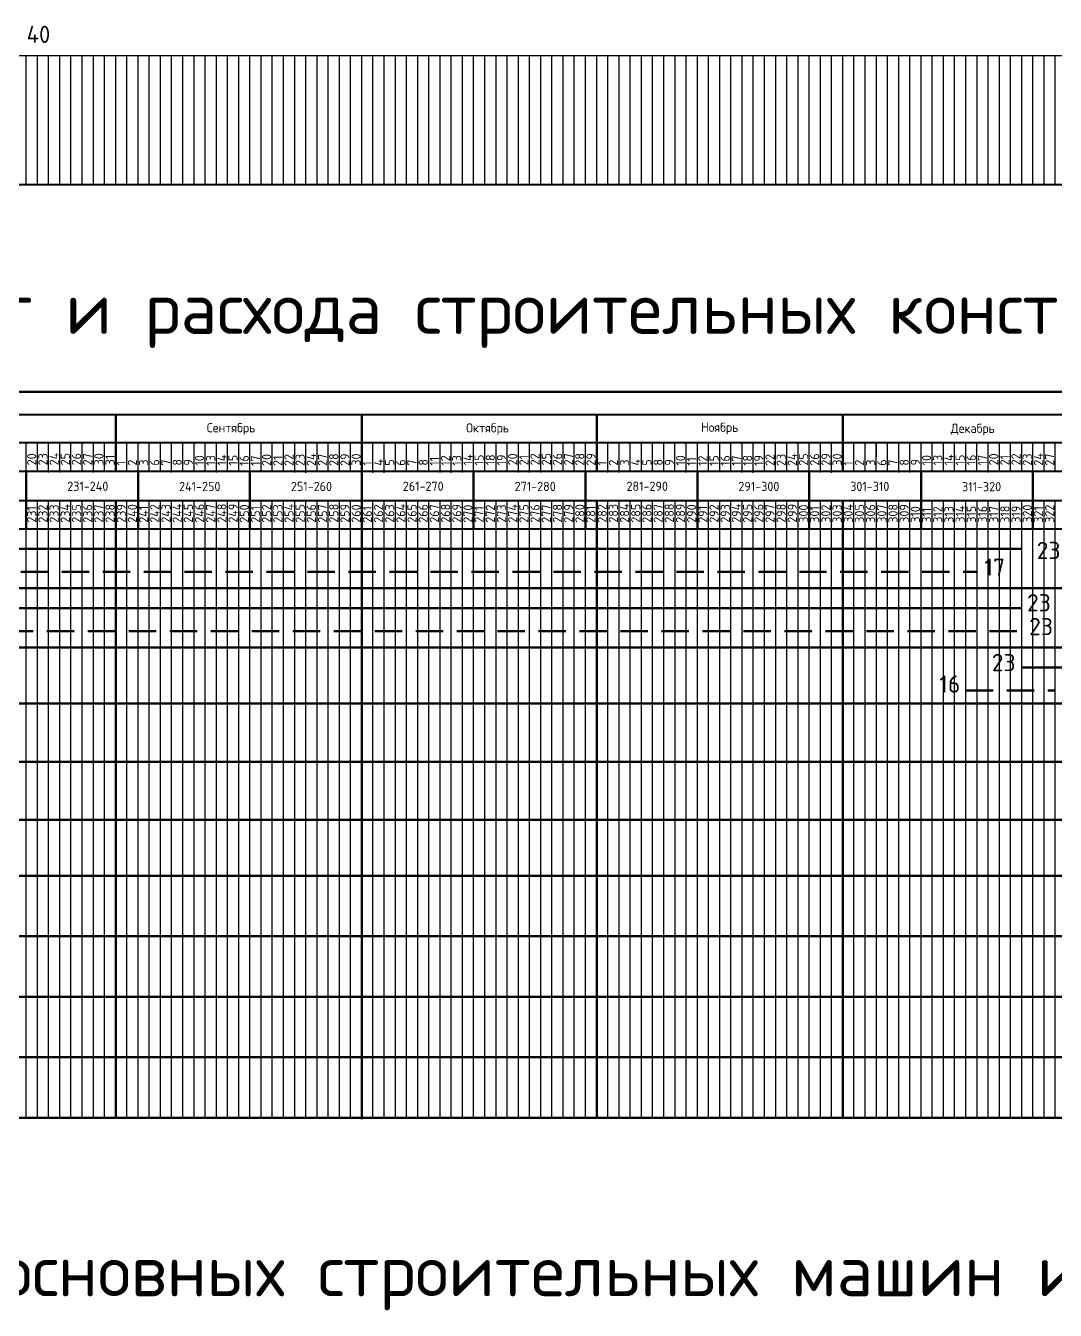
# Model space of a CAD drawing. Header units: millimetres. Extents: x -782 to 10910, y 3841 to 9763.
# Drawn here: x 3555.9 to 3675.6, y 8183.2 to 8332.5 of the extents above; entities that cross this region are included whole.
import ezdxf

# ---------------------------------------------------------------- set-up
doc = ezdxf.new("R2010")
doc.units = ezdxf.units.MM
doc.linetypes.add('HIDDEN2', pattern=[4.7625, 3.175, -1.5875])
doc.layers.add('A0-08', color=101, linetype='Continuous')
doc.styles.add('GOST-2.304_Type-B', font='GOST_Common.ttf')
doc.styles.get("Standard").update_dxf_attribs({"font": 'isocpeur.ttf'})

msp = doc.modelspace()

# ---------------------------------------------------------------- linework, layer by layer
at = {"lineweight": -3}
for p, q in [((3392.181601, 8329.049791), (3692.481601, 8329.049791)), ((3555.98072, 8280.683332), (3555.980657, 8284.009859)), ((3558.58072, 8280.683332), (3558.581501, 8284.003001)), ((3561.18066, 8280.683646), (3561.180597, 8284.010172)), ((3563.78066, 8280.683646), (3563.78144, 8284.003314)), ((3565.080657, 8280.701062), (3565.080594, 8284.027589)), ((3566.380657, 8280.714275), (3566.381438, 8284.033944)), ((3567.680657, 8280.683504), (3567.681438, 8284.003173)), ((3570.280597, 8280.701376), (3570.280534, 8284.027902)), ((3572.880597, 8280.683818), (3572.881377, 8284.003487)), ((3574.180594, 8280.701234), (3574.180531, 8284.027761)), ((3576.780594, 8280.701234), (3576.781375, 8284.020903)), ((3579.380534, 8280.701548), (3579.380471, 8284.028075)), ((3579.380595, 8280.683677), (3579.381375, 8284.003346)), ((3580.680534, 8280.738216), (3580.681314, 8284.057884)), ((3581.980534, 8280.701548), (3581.981314, 8284.021217)), ((3583.280534, 8280.645943), (3583.281314, 8283.965612)), ((3588.480471, 8280.719278), (3588.480408, 8284.045805)), ((3589.780471, 8280.663673), (3589.780408, 8283.9902)), ((3591.080472, 8280.649048), (3591.081253, 8283.968717)), ((3592.380471, 8280.646115), (3592.381252, 8283.965784)), ((3597.580409, 8280.666778), (3597.580346, 8283.993305)), ((3598.880408, 8280.663845), (3598.880345, 8283.990372)), ((3600.180409, 8280.649221), (3600.18119, 8283.968889)), ((3601.480408, 8280.663845), (3601.481189, 8283.983514)), ((3605.380408, 8280.676886), (3605.381189, 8283.996555)), ((3606.680346, 8280.666951), (3606.680283, 8283.993478)), ((3607.980345, 8280.681575), (3607.980282, 8284.008102)), ((3609.280346, 8280.666951), (3609.281127, 8283.986619)), ((3610.580345, 8280.681575), (3610.581126, 8284.001244)), ((3615.780283, 8280.684681), (3615.78022, 8284.011208)), ((3617.080282, 8280.699305), (3617.080219, 8284.025832)), ((3618.380282, 8280.712519), (3618.381063, 8284.032187)), ((3618.380283, 8280.684681), (3618.381064, 8284.004349)), ((3619.680282, 8280.681748), (3619.681063, 8284.001417)), ((3624.88022, 8280.702411), (3624.880157, 8284.028937)), ((3626.180219, 8280.699478), (3626.180156, 8284.026005)), ((3627.480221, 8280.684853), (3627.481001, 8284.004522)), ((3628.780219, 8280.699478), (3628.781, 8284.019147)), ((3631.38022, 8280.68192), (3631.381, 8284.001589)), ((3632.680221, 8280.738216), (3632.681001, 8284.057884)), ((3633.980158, 8280.702583), (3633.980094, 8284.02911)), ((3635.280221, 8280.645943), (3635.281001, 8283.965612)), ((3636.580158, 8280.702583), (3636.580938, 8284.022252)), ((3641.780158, 8280.663673), (3641.780094, 8283.9902)), ((3643.080094, 8280.720313), (3643.080031, 8284.04684)), ((3644.380158, 8280.646115), (3644.380938, 8283.965784)), ((3645.680094, 8280.720313), (3645.680875, 8284.039982)), ((3650.880095, 8280.663845), (3650.880032, 8283.990372)), ((3652.180031, 8280.738043), (3652.179968, 8284.06457)), ((3653.480095, 8280.663845), (3653.480875, 8283.983514)), ((3654.780032, 8280.720486), (3654.780812, 8284.040154)), ((3657.380095, 8280.676886), (3657.380876, 8283.996555)), ((3659.980032, 8280.681575), (3659.979969, 8284.008102)), ((3661.279969, 8280.738216), (3661.279906, 8284.064742)), ((3662.580032, 8280.681575), (3662.580812, 8284.001244)), ((3663.879969, 8280.738216), (3663.880749, 8284.057884)), ((3669.079969, 8280.699305), (3669.079906, 8284.025832)), ((3670.379906, 8280.755946), (3670.379843, 8284.082472)), ((3670.379969, 8280.712519), (3670.380749, 8284.032187)), ((3671.679969, 8280.681748), (3671.680749, 8284.001417)), ((3672.979906, 8280.755946), (3672.980686, 8284.075614))]:
    msp.add_line(p, q, dxfattribs=at)
at = {"lineweight": 25}
for p, q in [((3555.981601, 8314.049791), (3555.981601, 8329.049791)), ((3557.281601, 8314.049791), (3557.281601, 8329.049791)), ((3558.581601, 8314.049791), (3558.581601, 8329.049791)), ((3559.881601, 8314.049791), (3559.881601, 8329.049791)), ((3561.181601, 8314.049791), (3561.181601, 8329.049791)), ((3562.481601, 8314.049791), (3562.481601, 8329.049791)), ((3563.781601, 8314.049791), (3563.781601, 8329.049791)), ((3565.081601, 8314.049791), (3565.081601, 8329.049791)), ((3566.381601, 8314.049791), (3566.381601, 8329.049791)), ((3567.681601, 8314.049791), (3567.681601, 8329.049791)), ((3568.981601, 8314.049791), (3568.981601, 8329.049791)), ((3570.281601, 8314.049791), (3570.281601, 8329.049791)), ((3571.581601, 8314.049791), (3571.581601, 8329.049791)), ((3572.881601, 8314.049791), (3572.881601, 8329.049791)), ((3574.181601, 8314.049791), (3574.181601, 8329.049791)), ((3575.481601, 8314.049791), (3575.481601, 8329.049791)), ((3576.781601, 8314.049791), (3576.781601, 8329.049791)), ((3578.081601, 8314.049791), (3578.081601, 8329.049791)), ((3579.381601, 8314.049791), (3579.381601, 8329.049791)), ((3580.681601, 8314.049791), (3580.681601, 8329.049791)), ((3581.981601, 8314.049791), (3581.981601, 8329.049791)), ((3583.281601, 8314.049791), (3583.281601, 8329.049791)), ((3584.581601, 8314.049791), (3584.581601, 8329.049791)), ((3585.881601, 8314.049791), (3585.881601, 8329.049791)), ((3587.181601, 8314.049791), (3587.181601, 8329.049791)), ((3588.481601, 8314.049791), (3588.481601, 8329.049791)), ((3589.781601, 8314.049791), (3589.781601, 8329.049791)), ((3591.081601, 8314.049791), (3591.081601, 8329.049791)), ((3592.381601, 8314.049791), (3592.381601, 8329.049791)), ((3593.681601, 8314.049791), (3593.681601, 8329.049791)), ((3594.981601, 8314.049791), (3594.981601, 8329.049791)), ((3596.281601, 8314.049791), (3596.281601, 8329.049791)), ((3597.581601, 8314.049791), (3597.581601, 8329.049791)), ((3598.881601, 8314.049791), (3598.881601, 8329.049791)), ((3600.181601, 8314.049791), (3600.181601, 8329.049791)), ((3601.481601, 8314.049791), (3601.481601, 8329.049791)), ((3602.781601, 8314.049791), (3602.781601, 8329.049791)), ((3604.081601, 8314.049791), (3604.081601, 8329.049791)), ((3605.381601, 8314.049791), (3605.381601, 8329.049791)), ((3606.681601, 8314.049791), (3606.681601, 8329.049791)), ((3607.981601, 8314.049791), (3607.981601, 8329.049791)), ((3609.281601, 8314.049791), (3609.281601, 8329.049791)), ((3610.581601, 8314.049791), (3610.581601, 8329.049791)), ((3611.881601, 8314.049791), (3611.881601, 8329.049791)), ((3613.181601, 8314.049791), (3613.181601, 8329.049791)), ((3614.481601, 8314.049791), (3614.481601, 8329.049791)), ((3615.781601, 8314.049791), (3615.781601, 8329.049791)), ((3617.081601, 8314.049791), (3617.081601, 8329.049791)), ((3618.381601, 8314.049791), (3618.381601, 8329.049791)), ((3619.681601, 8314.049791), (3619.681601, 8329.049791)), ((3620.981601, 8314.049791), (3620.981601, 8329.049791)), ((3622.281601, 8314.049791), (3622.281601, 8329.049791)), ((3623.581601, 8314.049791), (3623.581601, 8329.049791)), ((3624.881601, 8314.049791), (3624.881601, 8329.049791)), ((3626.181601, 8314.049791), (3626.181601, 8329.049791)), ((3627.481601, 8314.049791), (3627.481601, 8329.049791)), ((3628.781601, 8314.049791), (3628.781601, 8329.049791)), ((3630.081601, 8314.049791), (3630.081601, 8329.049791)), ((3631.381601, 8314.049791), (3631.381601, 8329.049791)), ((3632.681601, 8314.049791), (3632.681601, 8329.049791)), ((3633.981601, 8314.049791), (3633.981601, 8329.049791)), ((3635.281601, 8314.049791), (3635.281601, 8329.049791)), ((3636.581601, 8314.049791), (3636.581601, 8329.049791)), ((3637.881601, 8314.049791), (3637.881601, 8329.049791)), ((3639.181601, 8314.049791), (3639.181601, 8329.049791)), ((3640.481601, 8314.049791), (3640.481601, 8329.049791)), ((3641.781601, 8314.049791), (3641.781601, 8329.049791)), ((3643.081601, 8314.049791), (3643.081601, 8329.049791)), ((3644.381601, 8314.049791), (3644.381601, 8329.049791)), ((3645.681601, 8314.049791), (3645.681601, 8329.049791)), ((3646.981601, 8314.049791), (3646.981601, 8329.049791)), ((3648.281601, 8314.049791), (3648.281601, 8329.049791)), ((3649.581601, 8314.049791), (3649.581601, 8329.049791)), ((3650.881601, 8314.049791), (3650.881601, 8329.049791)), ((3652.181601, 8314.049791), (3652.181601, 8329.049791)), ((3653.481601, 8314.049791), (3653.481601, 8329.049791)), ((3654.781601, 8314.049791), (3654.781601, 8329.049791)), ((3656.081601, 8314.049791), (3656.081601, 8329.049791)), ((3657.381601, 8314.049791), (3657.381601, 8329.049791)), ((3658.681601, 8314.049791), (3658.681601, 8329.049791)), ((3659.981601, 8314.049791), (3659.981601, 8329.049791)), ((3661.281601, 8314.049791), (3661.281601, 8329.049791)), ((3662.581601, 8314.049791), (3662.581601, 8329.049791)), ((3663.881601, 8314.049791), (3663.881601, 8329.049791)), ((3665.181601, 8314.049791), (3665.181601, 8329.049791)), ((3666.481601, 8314.049791), (3666.481601, 8329.049791)), ((3667.781601, 8314.049791), (3667.781601, 8329.049791)), ((3669.081601, 8314.049791), (3669.081601, 8329.049791)), ((3670.381601, 8314.049791), (3670.381601, 8329.049791)), ((3671.681601, 8314.049791), (3671.681601, 8329.049791)), ((3672.981601, 8314.049791), (3672.981601, 8329.049791)), ((3674.281601, 8314.049791), (3674.281601, 8329.049791)), ((3675.581601, 8314.049791), (3675.581601, 8329.049791)), ((3555.980723, 8280.635145), (3555.980723, 8283.959327)), ((3557.28072, 8280.652561), (3557.28072, 8283.976743)), ((3557.280723, 8280.635145), (3557.280723, 8283.959327)), ((3558.580723, 8280.604374), (3558.580723, 8283.928557)), ((3559.88072, 8280.652561), (3559.88072, 8283.976743)), ((3559.880723, 8280.573604), (3559.880723, 8283.897786)), ((3561.18072, 8280.652561), (3561.18072, 8283.976743)), ((3562.48066, 8280.652875), (3562.48066, 8283.977057)), ((3562.48072, 8280.621791), (3562.48072, 8283.945973)), ((3563.78072, 8280.59102), (3563.78072, 8283.915202)), ((3565.08066, 8280.652875), (3565.08066, 8283.977057)), ((3566.380657, 8280.652734), (3566.380657, 8283.976916)), ((3566.38066, 8280.652875), (3566.38066, 8283.977057)), ((3567.68066, 8280.622104), (3567.68066, 8283.946286)), ((3568.980657, 8280.652734), (3568.980657, 8283.976916)), ((3568.98066, 8280.591334), (3568.98066, 8283.915516)), ((3570.280657, 8280.652734), (3570.280657, 8283.976916)), ((3571.580597, 8280.653047), (3571.580597, 8283.97723)), ((3571.580657, 8280.621963), (3571.580657, 8283.946145)), ((3572.880657, 8280.591192), (3572.880657, 8283.915375)), ((3574.180597, 8280.653047), (3574.180597, 8283.97723)), ((3575.480594, 8280.670464), (3575.480594, 8283.994646)), ((3575.480597, 8280.653047), (3575.480597, 8283.97723)), ((3576.780597, 8280.622277), (3576.780597, 8283.946459)), ((3578.080594, 8280.670464), (3578.080594, 8283.994646)), ((3578.080597, 8280.591506), (3578.080597, 8283.915688)), ((3579.380534, 8280.707445), (3579.380534, 8284.031627)), ((3579.380594, 8280.670464), (3579.380594, 8283.994646)), ((3580.680534, 8280.670777), (3580.680534, 8283.99496)), ((3580.680594, 8280.639693), (3580.680594, 8283.963875)), ((3581.980534, 8280.615172), (3581.980534, 8283.939354)), ((3583.280534, 8280.670777), (3583.280534, 8283.99496)), ((3584.580534, 8280.670777), (3584.580534, 8283.99496)), ((3584.580534, 8280.615172), (3584.580534, 8283.939354)), ((3585.880534, 8280.640007), (3585.880534, 8283.964189)), ((3585.880534, 8280.615172), (3585.880534, 8283.939354)), ((3587.180534, 8280.609236), (3587.180534, 8283.933418)), ((3587.180534, 8280.584402), (3587.180534, 8283.908584)), ((3588.480534, 8280.553631), (3588.480534, 8283.877813)), ((3589.780472, 8280.618278), (3589.780472, 8283.94246)), ((3591.080471, 8280.615345), (3591.080471, 8283.939527)), ((3592.380472, 8280.618278), (3592.380472, 8283.94246)), ((3593.680471, 8280.615345), (3593.680471, 8283.939527)), ((3593.680472, 8280.618278), (3593.680472, 8283.94246)), ((3594.980471, 8280.615345), (3594.980471, 8283.939527)), ((3594.980472, 8280.587507), (3594.980472, 8283.911689)), ((3596.280471, 8280.584574), (3596.280471, 8283.908756)), ((3596.280472, 8280.556736), (3596.280472, 8283.880918)), ((3597.580471, 8280.553803), (3597.580471, 8283.877986)), ((3598.880409, 8280.61845), (3598.880409, 8283.942632)), ((3600.180408, 8280.633075), (3600.180408, 8283.957257)), ((3601.480409, 8280.61845), (3601.480409, 8283.942632)), ((3602.780408, 8280.633075), (3602.780408, 8283.957257)), ((3602.780409, 8280.61845), (3602.780409, 8283.942632)), ((3604.080408, 8280.633075), (3604.080408, 8283.957257)), ((3604.080409, 8280.587679), (3604.080409, 8283.911862)), ((3605.380408, 8280.602304), (3605.380408, 8283.926486)), ((3605.380409, 8280.556909), (3605.380409, 8283.881091)), ((3606.680408, 8280.571533), (3606.680408, 8283.895716)), ((3607.980346, 8280.63618), (3607.980346, 8283.960362)), ((3609.280345, 8280.650805), (3609.280345, 8283.974987)), ((3610.580346, 8280.63618), (3610.580346, 8283.960362)), ((3611.880345, 8280.650805), (3611.880345, 8283.974987)), ((3611.880346, 8280.63618), (3611.880346, 8283.960362)), ((3613.180345, 8280.650805), (3613.180345, 8283.974987)), ((3613.180346, 8280.605409), (3613.180346, 8283.929592)), ((3614.480345, 8280.620034), (3614.480345, 8283.944216)), ((3614.480346, 8280.574639), (3614.480346, 8283.898821)), ((3615.780345, 8280.589263), (3615.780345, 8283.913446)), ((3617.080283, 8280.65391), (3617.080283, 8283.978092)), ((3618.380282, 8280.650977), (3618.380282, 8283.975159)), ((3619.680283, 8280.65391), (3619.680283, 8283.978092)), ((3620.980282, 8280.650977), (3620.980282, 8283.975159)), ((3620.980283, 8280.65391), (3620.980283, 8283.978092)), ((3622.280282, 8280.650977), (3622.280282, 8283.975159)), ((3622.280283, 8280.623139), (3622.280283, 8283.947322)), ((3623.580282, 8280.620207), (3623.580282, 8283.944389)), ((3623.580283, 8280.592369), (3623.580283, 8283.916551)), ((3624.880282, 8280.589436), (3624.880282, 8283.913618)), ((3626.180221, 8280.654083), (3626.180221, 8283.978265)), ((3627.480219, 8280.668707), (3627.480219, 8283.992889)), ((3628.780221, 8280.654083), (3628.780221, 8283.978265)), ((3630.080219, 8280.668707), (3630.080219, 8283.992889)), ((3630.080221, 8280.654083), (3630.080221, 8283.978265)), ((3631.380219, 8280.668707), (3631.380219, 8283.992889)), ((3631.380221, 8280.707445), (3631.380221, 8284.031627)), ((3631.380221, 8280.623312), (3631.380221, 8283.947494)), ((3632.680219, 8280.637937), (3632.680219, 8283.962119)), ((3632.680221, 8280.592541), (3632.680221, 8283.916723)), ((3633.980221, 8280.615172), (3633.980221, 8283.939354)), ((3635.280158, 8280.671812), (3635.280158, 8283.995995)), ((3636.580221, 8280.615172), (3636.580221, 8283.939354)), ((3637.880158, 8280.671812), (3637.880158, 8283.995995)), ((3637.880221, 8280.615172), (3637.880221, 8283.939354)), ((3639.180158, 8280.671812), (3639.180158, 8283.995995)), ((3639.180221, 8280.584402), (3639.180221, 8283.908584)), ((3640.480158, 8280.641042), (3640.480158, 8283.965224)), ((3640.480221, 8280.553631), (3640.480221, 8283.877813)), ((3641.780158, 8280.610271), (3641.780158, 8283.934453)), ((3643.080158, 8280.615345), (3643.080158, 8283.939527)), ((3644.380094, 8280.689542), (3644.380094, 8284.013725)), ((3645.680158, 8280.615345), (3645.680158, 8283.939527)), ((3646.980094, 8280.689542), (3646.980094, 8284.013725)), ((3646.980158, 8280.615345), (3646.980158, 8283.939527)), ((3648.280094, 8280.689542), (3648.280094, 8284.013725)), ((3648.280158, 8280.584574), (3648.280158, 8283.908756)), ((3649.580094, 8280.658772), (3649.580094, 8283.982954)), ((3649.580158, 8280.553803), (3649.580158, 8283.877986)), ((3650.880094, 8280.628001), (3650.880094, 8283.952183)), ((3652.180095, 8280.633075), (3652.180095, 8283.957257)), ((3653.480032, 8280.689715), (3653.480032, 8284.013897)), ((3654.780095, 8280.633075), (3654.780095, 8283.957257)), ((3656.080032, 8280.689715), (3656.080032, 8284.013897)), ((3656.080095, 8280.633075), (3656.080095, 8283.957257)), ((3657.380032, 8280.689715), (3657.380032, 8284.013897)), ((3657.380095, 8280.602304), (3657.380095, 8283.926486)), ((3658.680032, 8280.658944), (3658.680032, 8283.983127)), ((3658.680095, 8280.571533), (3658.680095, 8283.895716)), ((3659.980032, 8280.628174), (3659.980032, 8283.952356)), ((3661.280032, 8280.650805), (3661.280032, 8283.974987)), ((3662.579969, 8280.707445), (3662.579969, 8284.031627)), ((3663.880032, 8280.650805), (3663.880032, 8283.974987)), ((3665.179969, 8280.707445), (3665.179969, 8284.031627)), ((3665.180032, 8280.650805), (3665.180032, 8283.974987)), ((3666.479969, 8280.707445), (3666.479969, 8284.031627)), ((3666.480032, 8280.620034), (3666.480032, 8283.944216)), ((3667.779969, 8280.676674), (3667.779969, 8284.000856)), ((3667.780032, 8280.589263), (3667.780032, 8283.913446)), ((3669.079969, 8280.645904), (3669.079969, 8283.970086)), ((3670.379969, 8280.650977), (3670.379969, 8283.975159)), ((3671.679906, 8280.725175), (3671.679906, 8284.049357)), ((3672.979969, 8280.650977), (3672.979969, 8283.975159)), ((3674.279906, 8280.725175), (3674.279906, 8284.049357)), ((3674.279969, 8280.650977), (3674.279969, 8283.975159)), ((3675.579906, 8280.725175), (3675.579906, 8284.049357)), ((3675.579969, 8280.620207), (3675.579969, 8283.944389)), ((3555.981601, 8274.028349), (3555.981601, 8277.352531)), ((3555.981601, 8274.028349), (3555.981601, 8277.352531)), ((3555.981601, 8205.605301), (3555.981601, 8277.337146)), ((3557.281601, 8274.028349), (3557.281601, 8277.367917)), ((3557.281601, 8205.605305), (3557.281601, 8277.337146)), ((3558.581601, 8274.028349), (3558.581601, 8277.352531)), ((3558.581601, 8274.028349), (3558.581601, 8277.352531)), ((3558.581601, 8205.60531), (3558.581601, 8277.337146)), ((3559.881601, 8274.028349), (3559.881601, 8277.352531)), ((3559.881601, 8274.028349), (3559.881601, 8277.352531)), ((3559.881601, 8205.605315), (3559.881601, 8277.337146)), ((3561.181601, 8274.028349), (3561.181601, 8277.367917)), ((3561.181601, 8205.60532), (3561.181601, 8277.337146)), ((3562.481601, 8274.012964), (3562.481601, 8277.337146)), ((3562.481601, 8274.012964), (3562.481601, 8277.337146)), ((3562.481601, 8205.605325), (3562.481601, 8277.337146)), ((3563.781601, 8274.012964), (3563.781601, 8277.337146)), ((3563.781601, 8274.012964), (3563.781601, 8277.337146)), ((3563.781601, 8205.605329), (3563.781601, 8277.337146)), ((3565.081601, 8274.012964), (3565.081601, 8277.352531)), ((3565.081601, 8205.605334), (3565.081601, 8277.337146)), ((3566.381601, 8205.605339), (3566.381601, 8277.337146)), ((3566.381601, 8273.997579), (3566.381601, 8277.321761)), ((3566.381601, 8273.997579), (3566.381601, 8277.321761)), ((3567.681601, 8205.605344), (3567.681601, 8277.337146)), ((3567.681601, 8273.997579), (3567.681601, 8277.321761)), ((3567.681601, 8273.997579), (3567.681601, 8277.321761)), ((3568.981601, 8273.997579), (3568.981601, 8277.337146)), ((3568.981601, 8205.605349), (3568.981601, 8277.337146)), ((3570.281601, 8274.012964), (3570.281601, 8277.337146)), ((3570.281601, 8274.012964), (3570.281601, 8277.337146)), ((3570.281601, 8205.605354), (3570.281601, 8277.337146)), ((3571.581601, 8274.012964), (3571.581601, 8277.337146)), ((3571.581601, 8274.012964), (3571.581601, 8277.337146)), ((3571.581601, 8205.605358), (3571.581601, 8277.337146)), ((3572.881601, 8274.012964), (3572.881601, 8277.352531)), ((3572.881601, 8205.605363), (3572.881601, 8277.337146)), ((3574.181601, 8274.012964), (3574.181601, 8277.337146)), ((3574.181601, 8274.012964), (3574.181601, 8277.337146)), ((3574.181601, 8205.605368), (3574.181601, 8277.337146)), ((3575.481601, 8274.012964), (3575.481601, 8277.337146)), ((3575.481601, 8274.012964), (3575.481601, 8277.337146)), ((3575.481601, 8205.605373), (3575.481601, 8277.337146)), ((3576.781601, 8274.012964), (3576.781601, 8277.352531)), ((3576.781601, 8205.605378), (3576.781601, 8277.337146)), ((3578.081601, 8274.012964), (3578.081601, 8277.337146)), ((3578.081601, 8274.012964), (3578.081601, 8277.337146)), ((3578.081601, 8205.605382), (3578.081601, 8277.337146)), ((3579.381601, 8274.012964), (3579.381601, 8277.337146)), ((3579.381601, 8274.012964), (3579.381601, 8277.337146)), ((3579.381601, 8205.605387), (3579.381601, 8277.337146)), ((3580.681601, 8274.012964), (3580.681601, 8277.352531)), ((3580.681601, 8205.605392), (3580.681601, 8277.337146)), ((3581.981601, 8274.012964), (3581.981601, 8277.337146)), ((3581.981601, 8274.012964), (3581.981601, 8277.337146)), ((3581.981601, 8205.605397), (3581.981601, 8277.337146)), ((3583.281601, 8274.012964), (3583.281601, 8277.337146)), ((3583.281601, 8274.012964), (3583.281601, 8277.337146)), ((3583.281601, 8205.605402), (3583.281601, 8277.337146)), ((3584.581601, 8274.012964), (3584.581601, 8277.352531)), ((3584.581601, 8205.605407), (3584.581601, 8277.337146)), ((3585.881601, 8205.605411), (3585.881601, 8277.337146)), ((3585.881601, 8273.997579), (3585.881601, 8277.321761)), ((3585.881601, 8273.997579), (3585.881601, 8277.321761)), ((3587.181601, 8205.605416), (3587.181601, 8277.337146)), ((3587.181601, 8273.997579), (3587.181601, 8277.321761)), ((3587.181601, 8273.997579), (3587.181601, 8277.321761)), ((3588.481601, 8273.997579), (3588.481601, 8277.337146)), ((3588.481601, 8205.605421), (3588.481601, 8277.337146)), ((3589.781601, 8205.605426), (3589.781601, 8277.337146)), ((3589.781601, 8273.982193), (3589.781601, 8277.306375)), ((3589.781601, 8273.982193), (3589.781601, 8277.306375)), ((3591.081601, 8205.605431), (3591.081601, 8277.337146)), ((3591.081601, 8273.982193), (3591.081601, 8277.306375)), ((3591.081601, 8273.982193), (3591.081601, 8277.306375)), ((3592.381601, 8205.605435), (3592.381601, 8277.337146)), ((3592.381601, 8273.982193), (3592.381601, 8277.321761)), ((3593.681601, 8205.60544), (3593.681601, 8277.337146)), ((3593.681601, 8273.997579), (3593.681601, 8277.321761)), ((3593.681601, 8273.997579), (3593.681601, 8277.321761)), ((3594.981601, 8205.605445), (3594.981601, 8277.337146)), ((3594.981601, 8273.997579), (3594.981601, 8277.321761)), ((3594.981601, 8273.997579), (3594.981601, 8277.321761)), ((3596.281601, 8273.997579), (3596.281601, 8277.337146)), ((3596.281601, 8205.60545), (3596.281601, 8277.337146)), ((3597.581601, 8205.605455), (3597.581601, 8277.337146)), ((3597.581601, 8273.997579), (3597.581601, 8277.321761)), ((3597.581601, 8273.997579), (3597.581601, 8277.321761)), ((3598.881601, 8205.605459), (3598.881601, 8277.337146)), ((3598.881601, 8273.997579), (3598.881601, 8277.321761)), ((3598.881601, 8273.997579), (3598.881601, 8277.321761)), ((3600.181601, 8273.997579), (3600.181601, 8277.337146)), ((3600.181601, 8205.605464), (3600.181601, 8277.337146)), ((3601.481601, 8205.605469), (3601.481601, 8277.337146)), ((3601.481601, 8273.997579), (3601.481601, 8277.321761)), ((3601.481601, 8273.997579), (3601.481601, 8277.321761)), ((3602.781601, 8205.605474), (3602.781601, 8277.337146)), ((3602.781601, 8273.997579), (3602.781601, 8277.321761)), ((3602.781601, 8273.997579), (3602.781601, 8277.321761)), ((3604.081601, 8273.997579), (3604.081601, 8277.337146)), ((3604.081601, 8205.605479), (3604.081601, 8277.337146)), ((3605.381601, 8205.605484), (3605.381601, 8277.337146)), ((3605.381601, 8273.997579), (3605.381601, 8277.321761)), ((3605.381601, 8273.997579), (3605.381601, 8277.321761)), ((3606.681601, 8205.605488), (3606.681601, 8277.337146)), ((3606.681601, 8273.997579), (3606.681601, 8277.321761)), ((3606.681601, 8273.997579), (3606.681601, 8277.321761)), ((3607.981601, 8273.997579), (3607.981601, 8277.337146)), ((3607.981601, 8205.605493), (3607.981601, 8277.337146)), ((3609.281601, 8274.028349), (3609.281601, 8277.352531)), ((3609.281601, 8274.028349), (3609.281601, 8277.352531)), ((3609.281601, 8205.605498), (3609.281601, 8277.337146)), ((3610.581601, 8274.028349), (3610.581601, 8277.352531)), ((3610.581601, 8274.028349), (3610.581601, 8277.352531)), ((3610.581601, 8205.605503), (3610.581601, 8277.337146)), ((3611.881601, 8274.028349), (3611.881601, 8277.367917)), ((3611.881601, 8205.605508), (3611.881601, 8277.337146)), ((3613.181601, 8274.012964), (3613.181601, 8277.337146)), ((3613.181601, 8274.012964), (3613.181601, 8277.337146)), ((3613.181601, 8205.605512), (3613.181601, 8277.337146)), ((3614.481601, 8274.012964), (3614.481601, 8277.337146)), ((3614.481601, 8274.012964), (3614.481601, 8277.337146)), ((3614.481601, 8205.605517), (3614.481601, 8277.337146)), ((3615.781601, 8274.012964), (3615.781601, 8277.352531)), ((3615.781601, 8205.605522), (3615.781601, 8277.337146)), ((3617.081601, 8274.028349), (3617.081601, 8277.352531)), ((3617.081601, 8274.028349), (3617.081601, 8277.352531)), ((3617.081601, 8205.605527), (3617.081601, 8277.337146)), ((3618.381601, 8274.028349), (3618.381601, 8277.352531)), ((3618.381601, 8274.028349), (3618.381601, 8277.352531)), ((3618.381601, 8205.605532), (3618.381601, 8277.337146)), ((3619.681601, 8274.028349), (3619.681601, 8277.367917)), ((3619.681601, 8205.605537), (3619.681601, 8277.337146)), ((3620.981601, 8274.028349), (3620.981601, 8277.352531)), ((3620.981601, 8274.028349), (3620.981601, 8277.352531)), ((3620.981601, 8205.605541), (3620.981601, 8277.337146)), ((3622.281601, 8274.028349), (3622.281601, 8277.352531)), ((3622.281601, 8274.028349), (3622.281601, 8277.352531)), ((3622.281601, 8205.605546), (3622.281601, 8277.337146)), ((3623.581601, 8274.028349), (3623.581601, 8277.367917)), ((3623.581601, 8205.605551), (3623.581601, 8277.337146)), ((3624.881601, 8274.028349), (3624.881601, 8277.352531)), ((3624.881601, 8274.028349), (3624.881601, 8277.352531)), ((3624.881601, 8205.605556), (3624.881601, 8277.337146)), ((3626.181601, 8274.028349), (3626.181601, 8277.352531)), ((3626.181601, 8274.028349), (3626.181601, 8277.352531)), ((3626.181601, 8205.605561), (3626.181601, 8277.337146)), ((3627.481601, 8274.028349), (3627.481601, 8277.367917)), ((3627.481601, 8205.605565), (3627.481601, 8277.337146)), ((3628.781601, 8274.028349), (3628.781601, 8277.352531)), ((3628.781601, 8274.028349), (3628.781601, 8277.352531)), ((3628.781601, 8205.60557), (3628.781601, 8277.337146)), ((3630.081601, 8274.028349), (3630.081601, 8277.352531)), ((3630.081601, 8274.028349), (3630.081601, 8277.352531)), ((3630.081601, 8205.605575), (3630.081601, 8277.337146)), ((3631.381601, 8274.028349), (3631.381601, 8277.367917)), ((3631.381601, 8205.60558), (3631.381601, 8277.337146)), ((3632.681601, 8274.012964), (3632.681601, 8277.337146)), ((3632.681601, 8274.012964), (3632.681601, 8277.337146)), ((3632.681601, 8205.605585), (3632.681601, 8277.337146)), ((3633.981601, 8274.012964), (3633.981601, 8277.337146)), ((3633.981601, 8274.012964), (3633.981601, 8277.337146)), ((3633.981601, 8205.60559), (3633.981601, 8277.337146)), ((3635.281601, 8274.012964), (3635.281601, 8277.352531)), ((3635.281601, 8205.605594), (3635.281601, 8277.337146)), ((3636.581601, 8205.605599), (3636.581601, 8277.337146)), ((3636.581601, 8273.997579), (3636.581601, 8277.321761)), ((3636.581601, 8273.997579), (3636.581601, 8277.321761)), ((3637.881601, 8205.605604), (3637.881601, 8277.337146)), ((3637.881601, 8273.997579), (3637.881601, 8277.321761)), ((3637.881601, 8273.997579), (3637.881601, 8277.321761)), ((3639.181601, 8273.997579), (3639.181601, 8277.337146)), ((3639.181601, 8205.605609), (3639.181601, 8277.337146)), ((3640.481601, 8274.012964), (3640.481601, 8277.337146)), ((3640.481601, 8274.012964), (3640.481601, 8277.337146)), ((3640.481601, 8205.605614), (3640.481601, 8277.337146)), ((3641.781601, 8274.012964), (3641.781601, 8277.337146)), ((3641.781601, 8274.012964), (3641.781601, 8277.337146)), ((3641.781601, 8205.605618), (3641.781601, 8277.337146)), ((3643.081601, 8274.012964), (3643.081601, 8277.352531)), ((3643.081601, 8205.605623), (3643.081601, 8277.337146)), ((3644.381601, 8274.012964), (3644.381601, 8277.337146)), ((3644.381601, 8274.012964), (3644.381601, 8277.337146)), ((3644.381601, 8205.605628), (3644.381601, 8277.337146)), ((3645.681601, 8274.012964), (3645.681601, 8277.337146)), ((3645.681601, 8274.012964), (3645.681601, 8277.337146)), ((3645.681601, 8205.605633), (3645.681601, 8277.337146)), ((3646.981601, 8274.012964), (3646.981601, 8277.352531)), ((3646.981601, 8205.605638), (3646.981601, 8277.337146)), ((3648.281601, 8274.012964), (3648.281601, 8277.337146)), ((3648.281601, 8274.012964), (3648.281601, 8277.337146)), ((3648.281601, 8205.605643), (3648.281601, 8277.337146)), ((3649.581601, 8274.012964), (3649.581601, 8277.337146)), ((3649.581601, 8274.012964), (3649.581601, 8277.337146)), ((3649.581601, 8205.605647), (3649.581601, 8277.337146)), ((3650.881601, 8274.012964), (3650.881601, 8277.352531)), ((3650.881601, 8205.605652), (3650.881601, 8277.337146)), ((3652.181601, 8274.012964), (3652.181601, 8277.337146)), ((3652.181601, 8274.012964), (3652.181601, 8277.337146)), ((3652.181601, 8205.605657), (3652.181601, 8277.337146)), ((3653.481601, 8274.012964), (3653.481601, 8277.337146)), ((3653.481601, 8274.012964), (3653.481601, 8277.337146)), ((3653.481601, 8205.605662), (3653.481601, 8277.337146)), ((3654.781601, 8274.012964), (3654.781601, 8277.352531)), ((3654.781601, 8205.605667), (3654.781601, 8277.337146)), ((3656.081601, 8205.605671), (3656.081601, 8277.337146)), ((3656.081601, 8273.997579), (3656.081601, 8277.321761)), ((3656.081601, 8273.997579), (3656.081601, 8277.321761)), ((3657.381601, 8205.605676), (3657.381601, 8277.337146)), ((3657.381601, 8273.997579), (3657.381601, 8277.321761)), ((3657.381601, 8273.997579), (3657.381601, 8277.321761)), ((3658.681601, 8273.997579), (3658.681601, 8277.337146)), ((3658.681601, 8205.605681), (3658.681601, 8277.337146)), ((3659.981601, 8205.605686), (3659.981601, 8277.337146)), ((3659.981601, 8273.982193), (3659.981601, 8277.306375)), ((3659.981601, 8273.982193), (3659.981601, 8277.306375)), ((3661.281601, 8205.605691), (3661.281601, 8277.337146)), ((3661.281601, 8273.982193), (3661.281601, 8277.306375)), ((3661.281601, 8273.982193), (3661.281601, 8277.306375)), ((3662.581601, 8205.605696), (3662.581601, 8277.337146)), ((3662.581601, 8273.982193), (3662.581601, 8277.321761)), ((3663.881601, 8205.6057), (3663.881601, 8277.337146)), ((3663.881601, 8273.997579), (3663.881601, 8277.321761)), ((3663.881601, 8273.997579), (3663.881601, 8277.321761)), ((3665.181601, 8205.605705), (3665.181601, 8277.337146)), ((3665.181601, 8273.997579), (3665.181601, 8277.321761)), ((3665.181601, 8273.997579), (3665.181601, 8277.321761)), ((3666.481601, 8273.997579), (3666.481601, 8277.337146)), ((3666.481601, 8205.60571), (3666.481601, 8277.337146)), ((3667.781601, 8205.605715), (3667.781601, 8277.337146)), ((3667.781601, 8273.997579), (3667.781601, 8277.321761)), ((3667.781601, 8273.997579), (3667.781601, 8277.321761)), ((3669.081601, 8205.60572), (3669.081601, 8277.337146)), ((3669.081601, 8273.997579), (3669.081601, 8277.321761)), ((3669.081601, 8273.997579), (3669.081601, 8277.321761)), ((3670.381601, 8273.997579), (3670.381601, 8277.337146)), ((3670.381601, 8205.605724), (3670.381601, 8277.337146)), ((3671.681601, 8205.605729), (3671.681601, 8277.337146)), ((3671.681601, 8273.997579), (3671.681601, 8277.321761)), ((3671.681601, 8273.997579), (3671.681601, 8277.321761)), ((3672.981601, 8205.605734), (3672.981601, 8277.337146)), ((3672.981601, 8273.997579), (3672.981601, 8277.321761)), ((3672.981601, 8273.997579), (3672.981601, 8277.321761)), ((3674.281601, 8273.997579), (3674.281601, 8277.337146)), ((3674.281601, 8205.605739), (3674.281601, 8277.337146)), ((3675.581601, 8205.605744), (3675.581601, 8277.337146))]:
    msp.add_line(p, q, dxfattribs=at)
at = {"color": 0, "lineweight": 40, "ltscale": 0.01}
msp.add_line((3238.178816, 8314.049791), (3974.24584, 8314.049791), dxfattribs=at)
at = {"lineweight": 50}
for p, q in [((3566.381564, 8280.647595), (3566.381564, 8287.327425)), ((3594.982153, 8280.740114), (3594.982153, 8287.327425)), ((3622.280282, 8280.810202), (3622.280282, 8287.327425)), ((3650.880031, 8280.853252), (3650.880031, 8287.327425)), ((3555.981601, 8274.005271), (3555.981601, 8280.63825)), ((3568.981601, 8274.012964), (3568.981601, 8280.645943)), ((3581.981601, 8274.012964), (3581.981601, 8280.645943)), ((3594.981601, 8274.036042), (3594.981601, 8280.669021)), ((3607.981601, 8274.005271), (3607.981601, 8280.63825)), ((3620.981601, 8274.012964), (3620.981601, 8280.645943)), ((3633.981601, 8274.012964), (3633.981601, 8280.645943)), ((3646.981601, 8274.036042), (3646.981601, 8280.669021)), ((3659.981601, 8274.005271), (3659.981601, 8280.63825)), ((3672.981601, 8274.012964), (3672.981601, 8280.645943)), ((3566.379655, 8277.337146), (3566.380937, 8205.604294)), ((3594.97947, 8277.186437), (3594.980751, 8205.453585)), ((3622.27928, 8277.409132), (3622.280562, 8205.67628)), ((3650.879091, 8277.344096), (3650.880373, 8205.611244)), ((3329.781601, 8271.723665), (3671.681601, 8271.723665)), ((3207.263072, 8267.141568), (3997.981601, 8267.144808)), ((3329.78163, 8264.837386), (3671.68163, 8264.837386)), ((3207.263041, 8260.239402), (3997.981601, 8260.239402)), ((3671.68163, 8257.933189), (3682.081601, 8257.933189)), ((3207.263072, 8253.748564), (3997.981601, 8253.748564)), ((3207.263072, 8246.983507), (3997.981601, 8246.983507)), ((3207.263072, 8240.21845), (3997.981601, 8240.22138)), ((3207.263072, 8240.21845), (3997.981601, 8240.22138)), ((3207.263072, 8233.716445), (3997.981601, 8233.716445)), ((3207.263072, 8226.688336), (3997.981601, 8226.691275)), ((3207.263072, 8226.688336), (3997.981601, 8226.691275)), ((3207.263072, 8219.660227), (3997.981601, 8219.660227)), ((3207.263072, 8219.660227), (3997.981601, 8219.660227)), ((3207.263072, 8212.632118), (3997.981601, 8212.635048)), ((3207.263072, 8212.632118), (3997.981601, 8212.635048)), ((3207.263072, 8212.632118), (3997.981601, 8212.632118)), ((3207.26283, 8205.604008), (3997.981601, 8205.606947)), ((3207.26283, 8205.604008), (3997.981601, 8205.606947)), ((3207.26283, 8205.604008), (3997.981601, 8205.606947)), ((3207.26283, 8205.604008), (3997.981601, 8205.606947))]:
    msp.add_line(p, q, dxfattribs=at)
at = {"linetype": 'HIDDEN2', "lineweight": 50}
for p, q in [((3321.981601, 8269.053034), (3666.481601, 8269.053034)), ((3329.781601, 8262.166755), (3671.681601, 8262.166755)), ((3665.181601, 8255.262558), (3675.581601, 8255.262558))]:
    msp.add_line(p, q, dxfattribs=at)
at = {"layer": 'A0-08', "color": 0, "lineweight": 40}
for p, q in [((3256.981601, 8289.948506), (3997.981601, 8289.948506)), ((3256.981601, 8289.948506), (3997.981601, 8289.948506)), ((3281.548041, 8289.948506), (3997.981601, 8289.948506)), ((3310.466995, 8289.948506), (3997.981601, 8289.948506)), ((3997.981601, 8289.948506), (3548.807486, 8289.948506)), ((3256.981601, 8287.327425), (3997.981601, 8287.327425)), ((3256.983574, 8284.057884), (3997.983574, 8284.057884)), ((3256.982794, 8280.738216), (3997.982794, 8280.738216)), ((3256.981601, 8277.337146), (3997.981601, 8277.337146)), ((3351.264167, 8277.337146), (3997.981601, 8277.352531)), ((3256.981601, 8274.043735), (3997.981601, 8274.043735))]:
    msp.add_line(p, q, dxfattribs=at)
at = {"layer": 'A0-08', "color": 0, "lineweight": 25}
for p, q in [((3605.378033, 8274.043735), (3617.347841, 8274.043735)), ((3605.378033, 8274.028349), (3617.347841, 8274.028349))]:
    msp.add_line(p, q, dxfattribs=at)

# ---------------------------------------------------------------- texts
at = {"lineweight": 35, "char_height": 6}
for s, insert, width, attachment_point in [('График поступления на объект и расхода строительных конструкций,материалов и оборудованя', (3438.170849, 8302.688369), 437.78970847, 1), ('График движения основных строительных машин и механизмов', (3603.319776, 8187.044202), 299.26791316, 5)]:
    msp.add_mtext(s, dxfattribs=dict(at, insert=insert, width=width, attachment_point=attachment_point))
at = {"char_height": 2, "width": 12.36883474, "attachment_point": 5}
for s, insert in [('23', (3674.801074, 8271.532047)), ('17', (3668.54046, 8269.592355)), ('23', (3673.677374, 8265.447898)), ('23', (3673.928961, 8262.682579)), ('23', (3669.581275, 8258.500817)), ('16', (3663.323326, 8256.002579))]:
    msp.add_mtext(s, dxfattribs=dict(at, insert=insert))
at = {"layer": 'A0-08', "color": 0, "lineweight": 25, "style": 'GOST-2.304_Type-B'}
for s, p in [('Сентябрь', (3576.971956, 8285.253188)), ('Октябрь', (3607.105529, 8285.237007)), ('Ноябрь', (3634.403658, 8285.307095)), ('Декабрь', (3663.435381, 8285.187705)), ('231-240', (3560.746272, 8278.451638)), ('241-250', (3573.746272, 8278.42856)), ('251-260', (3586.746272, 8278.436253)), ('261-270', (3599.746272, 8278.451638)), ('271-280', (3612.746272, 8278.436253)), ('281-290', (3625.746272, 8278.451638)), ('291-300', (3638.746272, 8278.436253)), ('301-310', (3651.746272, 8278.436253)), ('311-320', (3664.746272, 8278.405482))]:
    msp.add_text(s, height=1.0687328, dxfattribs=at).set_placement(p)
for s, height, p in [('20', 1.0687328, (3557.153963, 8281.418784)), ('23', 1.0687328, (3558.453963, 8281.418784)), ('24', 1.0687328, (3559.753963, 8281.418784)), ('25', 1.0687328, (3561.053963, 8281.418784)), ('26', 1.0687328, (3562.353963, 8281.418784)), ('27', 1.0687328, (3563.653963, 8281.418784)), ('30', 1.0687328, (3564.953963, 8281.418784)), ('31', 1.0687328, (3566.253963, 8281.418784)), ('10', 1.0687328, (3576.6539, 8281.388186)), ('13', 1.0687328, (3577.9539, 8281.388186)), ('14', 1.0687328, (3579.2539, 8281.388186)), ('15', 1.0687328, (3580.5539, 8281.388186)), ('16', 1.0687328, (3581.853777, 8281.350625)), ('17', 1.0687328, (3583.153777, 8281.350625)), ('20', 1.0687328, (3584.453777, 8281.350625)), ('21', 1.0687328, (3585.753777, 8281.350625)), ('22', 1.0687328, (3587.053777, 8281.350625)), ('23', 1.0687328, (3588.353777, 8281.350625)), ('24', 1.0687328, (3589.653777, 8281.350625)), ('27', 1.0687328, (3590.953777, 8281.350625)), ('28', 1.0687328, (3592.253777, 8281.350625)), ('29', 1.0687328, (3593.553777, 8281.350625)), ('30', 1.0687328, (3594.853714, 8281.381396)), ('4', 1.068733, (3597.453714, 8281.381396)), ('11', 1.0687328, (3603.953714, 8281.381396)), ('12', 1.0687328, (3605.253714, 8281.381396)), ('13', 1.0687328, (3606.553714, 8281.381396)), ('14', 1.0687328, (3607.853588, 8281.417028)), ('15', 1.0687328, (3609.153588, 8281.417028)), ('18', 1.0687328, (3610.453588, 8281.417028)), ('19', 1.0687328, (3611.753588, 8281.417028)), ('20', 1.0687328, (3613.053588, 8281.417028)), ('21', 1.0687328, (3614.353588, 8281.417028)), ('22', 1.0687328, (3615.653588, 8281.417028)), ('25', 1.0687328, (3616.953588, 8281.417028)), ('26', 1.0687328, (3618.253588, 8281.417028)), ('27', 1.0687328, (3619.553588, 8281.417028)), ('28', 1.0687328, (3620.853525, 8281.38643)), ('29', 1.0687328, (3622.153525, 8281.38643)), ('4', 1.068733, (3627.353525, 8281.38643)), ('10', 1.0687328, (3632.553525, 8281.38643)), ('11', 1.0687328, (3633.853464, 8281.350625)), ('12', 1.0687328, (3635.153464, 8281.350625)), ('15', 1.0687328, (3636.453464, 8281.350625)), ('16', 1.0687328, (3637.753464, 8281.350625)), ('17', 1.0687328, (3639.053464, 8281.350625)), ('18', 1.0687328, (3640.353464, 8281.350625)), ('19', 1.0687328, (3641.653464, 8281.350625)), ('22', 1.0687328, (3642.953464, 8281.350625)), ('23', 1.0687328, (3644.253464, 8281.350625)), ('24', 1.0687328, (3645.553464, 8281.350625)), ('25', 1.0687328, (3646.853401, 8281.381396)), ('26', 1.0687328, (3648.153401, 8281.381396)), ('29', 1.0687328, (3649.453401, 8281.381396)), ('30', 1.0687328, (3650.753401, 8281.381396)), ('10', 1.0687328, (3661.153275, 8281.417028)), ('13', 1.0687328, (3662.453275, 8281.417028)), ('14', 1.0687328, (3663.753275, 8281.417028)), ('15', 1.0687328, (3665.053275, 8281.417028)), ('16', 1.0687328, (3666.353275, 8281.417028)), ('17', 1.0687328, (3667.653275, 8281.417028)), ('20', 1.0687328, (3668.953275, 8281.417028)), ('21', 1.0687328, (3670.253275, 8281.417028)), ('22', 1.0687328, (3671.553275, 8281.417028)), ('23', 1.0687328, (3672.853212, 8281.38643)), ('24', 1.0687328, (3674.153212, 8281.38643)), ('27', 1.0687328, (3675.453212, 8281.38643)), ('1', 1.068733, (3567.553963, 8281.418784)), ('2', 1.068733, (3568.8539, 8281.388186)), ('3', 1.068733, (3570.1539, 8281.388186)), ('6', 1.068733, (3571.4539, 8281.388186)), ('7', 1.068733, (3572.7539, 8281.388186)), ('8', 1.068733, (3574.0539, 8281.388186)), ('9', 1.068733, (3575.3539, 8281.388186)), ('1', 1.068733, (3596.153714, 8281.381396)), ('5', 1.068733, (3598.753714, 8281.381396)), ('6', 1.068733, (3600.053714, 8281.381396)), ('7', 1.068733, (3601.353714, 8281.381396)), ('8', 1.068733, (3602.653714, 8281.381396)), ('1', 1.068733, (3623.453525, 8281.38643)), ('2', 1.068733, (3624.753525, 8281.38643)), ('3', 1.068733, (3626.053525, 8281.38643)), ('5', 1.068733, (3628.653525, 8281.38643)), ('8', 1.068733, (3629.953525, 8281.38643)), ('9', 1.068733, (3631.253525, 8281.38643)), ('1', 1.068733, (3652.053401, 8281.381396)), ('2', 1.068733, (3653.353401, 8281.381396)), ('3', 1.068733, (3654.653401, 8281.381396)), ('6', 1.068733, (3655.953401, 8281.381396)), ('7', 1.068733, (3657.253401, 8281.381396)), ('8', 1.068733, (3658.553401, 8281.381396)), ('9', 1.068733, (3659.853275, 8281.417028)), ('231', 1.0687328, (3557.154844, 8274.748416)), ('232', 1.0687328, (3558.454844, 8274.748416)), ('233', 1.0687328, (3559.754844, 8274.748416)), ('234', 1.0687328, (3561.054844, 8274.748416)), ('235', 1.0687328, (3562.354844, 8274.748416)), ('236', 1.0687328, (3563.654844, 8274.748416)), ('237', 1.0687328, (3564.954844, 8274.748416)), ('238', 1.0687328, (3566.254844, 8274.748416)), ('239', 1.0687328, (3567.554844, 8274.748416)), ('240', 1.0687328, (3568.854844, 8274.748416)), ('241', 1.0687328, (3570.154844, 8274.748416)), ('242', 1.0687328, (3571.454844, 8274.748416)), ('243', 1.0687328, (3572.754844, 8274.748416)), ('244', 1.0687328, (3574.054844, 8274.748416)), ('245', 1.0687328, (3575.354844, 8274.748416)), ('246', 1.0687328, (3576.654844, 8274.748416)), ('247', 1.0687328, (3577.954844, 8274.748416)), ('248', 1.0687328, (3579.254844, 8274.748416)), ('249', 1.0687328, (3580.554844, 8274.748416)), ('250', 1.0687328, (3581.854844, 8274.748416)), ('251', 1.0687328, (3583.154844, 8274.748416)), ('252', 1.0687328, (3584.454844, 8274.748416)), ('253', 1.0687328, (3585.754844, 8274.748416)), ('254', 1.0687328, (3587.054844, 8274.748416)), ('255', 1.0687328, (3588.354844, 8274.748416)), ('256', 1.0687328, (3589.654844, 8274.748416)), ('257', 1.0687328, (3590.954844, 8274.748416)), ('258', 1.0687328, (3592.254844, 8274.748416)), ('259', 1.0687328, (3593.554844, 8274.748416)), ('260', 1.0687328, (3594.854844, 8274.748416)), ('261', 1.0687328, (3596.154844, 8274.748416)), ('262', 1.0687328, (3597.454844, 8274.748416)), ('263', 1.0687328, (3598.754844, 8274.748416)), ('264', 1.0687328, (3600.054844, 8274.748416)), ('265', 1.0687328, (3601.354844, 8274.748416)), ('266', 1.0687328, (3602.654844, 8274.748416)), ('267', 1.0687328, (3603.954844, 8274.748416)), ('268', 1.0687328, (3605.254844, 8274.748416)), ('269', 1.0687328, (3606.554844, 8274.748416)), ('270', 1.0687328, (3607.854844, 8274.748416)), ('271', 1.0687328, (3609.154844, 8274.748416)), ('272', 1.0687328, (3610.454844, 8274.748416)), ('273', 1.0687328, (3611.754844, 8274.748416)), ('274', 1.0687328, (3613.054844, 8274.748416)), ('275', 1.0687328, (3614.354844, 8274.748416)), ('276', 1.0687328, (3615.654844, 8274.748416)), ('277', 1.0687328, (3616.954844, 8274.748416)), ('278', 1.0687328, (3618.254844, 8274.748416)), ('279', 1.0687328, (3619.554844, 8274.748416)), ('280', 1.0687328, (3620.854844, 8274.748416)), ('281', 1.0687328, (3622.127007, 8274.743939)), ('282', 1.0687328, (3623.454844, 8274.748416)), ('283', 1.0687328, (3624.754844, 8274.748416)), ('284', 1.0687328, (3626.054844, 8274.748416)), ('285', 1.0687328, (3627.354844, 8274.748416)), ('286', 1.0687328, (3628.654844, 8274.748416)), ('287', 1.0687328, (3629.954844, 8274.748416)), ('288', 1.0687328, (3631.254844, 8274.748416)), ('289', 1.0687328, (3632.554844, 8274.748416)), ('290', 1.0687328, (3633.854844, 8274.748416)), ('291', 1.0687328, (3635.154844, 8274.748416)), ('292', 1.0687328, (3636.454844, 8274.748416)), ('293', 1.0687328, (3637.754844, 8274.748416)), ('294', 1.0687328, (3639.054844, 8274.748416)), ('295', 1.0687328, (3640.354844, 8274.748416)), ('296', 1.0687328, (3641.654844, 8274.748416)), ('297', 1.0687328, (3642.954844, 8274.748416)), ('298', 1.0687328, (3644.254844, 8274.748416)), ('299', 1.0687328, (3645.554844, 8274.748416)), ('300', 1.0687328, (3646.854844, 8274.748416)), ('301', 1.0687328, (3648.154844, 8274.748416)), ('302', 1.0687328, (3649.454844, 8274.748416)), ('303', 1.0687328, (3650.754844, 8274.748416)), ('304', 1.0687328, (3652.054844, 8274.748416)), ('305', 1.0687328, (3653.354844, 8274.748416)), ('306', 1.0687328, (3654.654844, 8274.748416)), ('307', 1.0687328, (3655.954844, 8274.748416)), ('308', 1.0687328, (3657.254844, 8274.748416)), ('309', 1.0687328, (3658.554844, 8274.748416)), ('310', 1.0687328, (3659.854844, 8274.748416)), ('311', 1.0687328, (3661.154844, 8274.748416)), ('312', 1.0687328, (3662.454844, 8274.748416)), ('313', 1.0687328, (3663.754844, 8274.748416)), ('314', 1.0687328, (3665.054844, 8274.748416)), ('315', 1.0687328, (3666.354844, 8274.748416)), ('316', 1.0687328, (3667.654844, 8274.748416)), ('317', 1.0687328, (3668.954844, 8274.748416)), ('318', 1.0687328, (3670.254844, 8274.748416)), ('319', 1.0687328, (3671.554844, 8274.748416)), ('320', 1.0687328, (3672.854844, 8274.748416)), ('321', 1.0687328, (3674.154844, 8274.748416)), ('322', 1.0687328, (3675.454844, 8274.748416))]:
    msp.add_text(s, height=height, rotation=90, dxfattribs=at).set_placement(p)
at = {"layer": 'A0-08', "color": 0, "lineweight": 25, "insert": (3556.032897, 8332.503809), "char_height": 2, "attachment_point": 1, "style": 'GOST-2.304_Type-B'}
msp.add_mtext_dynamic_manual_height_columns('40', width=9.38111552, gutter_width=12.5, heights=[0], dxfattribs=at)

doc.saveas('drawing.dxf')
